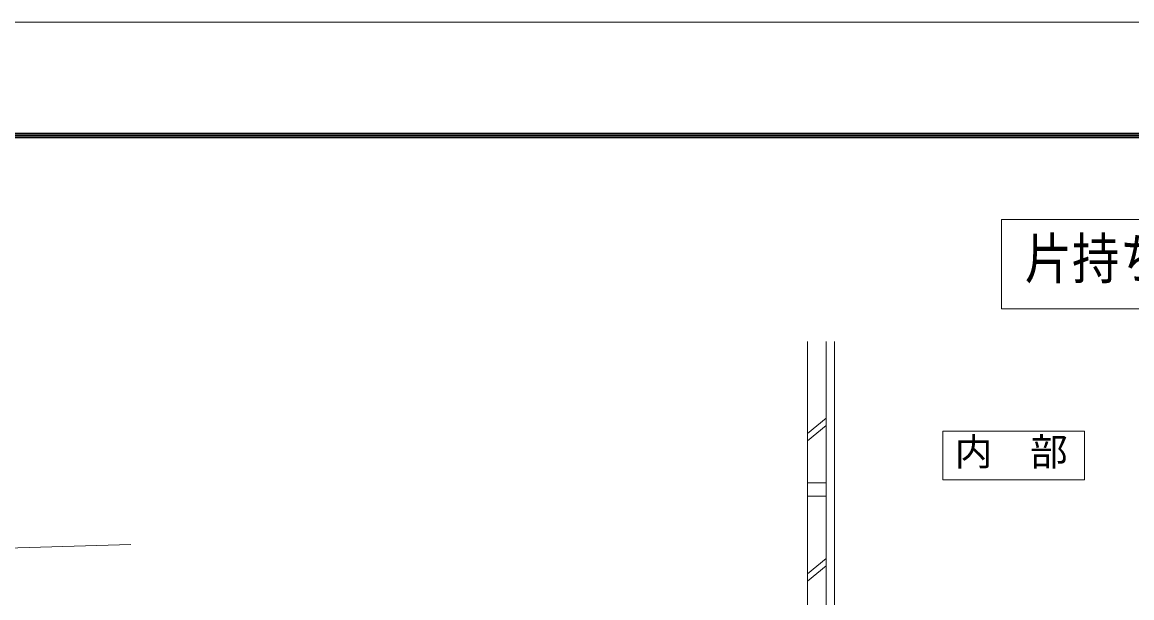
# Model space of a CAD drawing. Units: millimetres, scale not verified. Extents: x -1262 to 1261, y -891 to 891.
# Drawn here: x 640.3 to 1051.1, y 677.6 to 891 of the extents above; entities that cross this region are included whole.
import ezdxf
from ezdxf.enums import TextEntityAlignment as Align

# ---------------------------------------------------------------- set-up
doc = ezdxf.new("R2010")
doc.units = ezdxf.units.MM
doc.header["$LTSCALE"] = 4
for name, color, linetype, lineweight in [('0-2_金物', 6, 'Continuous', 18), ('0-4_Defpoints', 7, 'Continuous', 18), ('0-7_CSLAYER3', 7, 'Continuous', 18), ('0-E_WAKU', 7, 'Continuous', 18)]:
    doc.layers.add(name, color=color, linetype=linetype, lineweight=lineweight)
doc.styles.add('ＭＳ ゴシック', font='')
doc.styles.get('ＭＳ ゴシック').set_extended_font_data('MS Gothic')

msp = doc.modelspace()

# ---------------------------------------------------------------- linework, layer by layer
at = {"layer": '0-2_金物', "color": 7}
for points in [[(1002.887, 784.777), (1157.47, 784.777), (1157.47, 817.902), (1002.887, 817.902)], [(981.103, 739.389), (1033.628, 739.389), (1033.628, 721.34), (981.103, 721.34)]]:
    msp.add_lwpolyline(points, close=True, dxfattribs=at)
at = {"layer": '0-2_金物', "color": 3}
msp.add_lwpolyline([(680.473, 697.418), (517.111, 692.517), (550.834, 702.134)], dxfattribs=at)
at = {"layer": '0-4_Defpoints', "color": 5}
msp.add_line((1261.415, 890.977), (-1261.585, 890.977), dxfattribs=at)
at = {"layer": '0-7_CSLAYER3', "color": 4}
for p, q in [((930.985, 680.295), (930.985, 772.654)), ((937.985, 680.295), (937.985, 772.654)), ((940.985, 680.295), (940.985, 772.654)), ((937.985, 720.29), (930.985, 720.29)), ((937.985, 715.29), (930.985, 715.29)), ((930.985, 670.29), (930.985, 680.295)), ((937.985, 670.29), (937.985, 680.295)), ((940.985, 670.29), (940.985, 680.295))]:
    msp.add_line(p, q, dxfattribs=at)
at = {"layer": '0-7_CSLAYER3'}
for p, q in [((930.985, 738.479), (937.985, 744.17)), ((930.985, 735.757), (937.985, 741.448)), ((930.985, 686.519), (937.985, 692.21)), ((930.985, 683.798), (937.985, 689.489))]:
    msp.add_line(p, q, dxfattribs=at)
at = {"layer": '0-E_WAKU'}
for p, q in [((1199.315, 849.877), (-1202.485, 849.877)), ((1198.865, 849.427), (-1202.035, 849.427)), ((1198.415, 848.977), (-1201.585, 848.977)), ((1197.965, 848.527), (-1201.135, 848.527)), ((1197.515, 848.077), (-1200.685, 848.077))]:
    msp.add_line(p, q, dxfattribs=at)

# ---------------------------------------------------------------- texts
at = {"layer": '0-2_金物', "color": 7, "style": 'ＭＳ ゴシック', "width": 0.85}
msp.add_text('片持ち梁タイプ', height=15.12, dxfattribs=at).set_placement((1011.419, 791.301), align=Align.BOTTOM_LEFT)
at = {"layer": '0-2_金物', "color": 7, "style": 'ＭＳ ゴシック'}
msp.add_text('内\u3000部', height=10.22, dxfattribs=at).set_placement((985.534, 723.603), align=Align.BOTTOM_LEFT)

doc.saveas('drawing.dxf')
